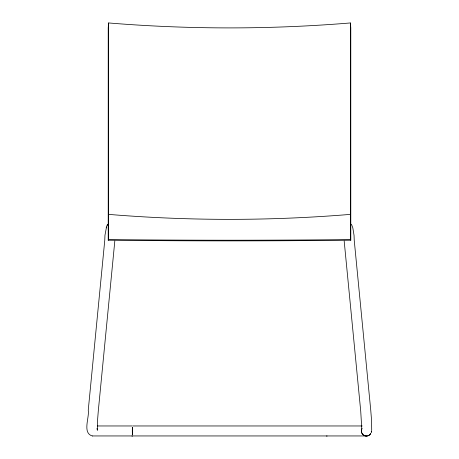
<?xml version="1.0" encoding="UTF-8"?>
<svg xmlns="http://www.w3.org/2000/svg" width="459" height="459" viewBox="0 0 459 459"><rect width="100%" height="100%" fill="white"/><g stroke="black" fill="none" stroke-linecap="round" stroke-linejoin="round"><path stroke-width="0.69" d="M371.71 430.272L371.578 420.708L370.752 410.214L354.228 240.275L354.038 235.289L352.828 227.893L351.462 224.25M108.599 22.95L108.215 27.89L108.215 240.218L128.365 240.418A1470.934 191.994 0 0 0 330.641 240.418L350.791 240.218L350.791 27.89L350.406 22.95A1465.828 1453.292 0 0 1 108.599 22.95L108.599 239.569L108.215 240.218M92.546 435.947L366.46 435.947M114.819 240.975L98.278 411.121L97.486 421.178L97.36 430.29L96.964 428.476M106.499 227.016L104.962 235.283L104.772 240.275L88.248 410.214C89.591 417.409 81.966 433.405 92.586 436.039M107.148 225.3L107.538 224.244L106.178 227.888M350.406 214.382C269.984 221.008 189.022 221.008 108.599 214.382M131.888 436.039L132.634 436.039M97.411 425.963L131.888 425.963M132.64 425.963L362.266 425.969M132.261 427.432L132.404 427.432A5.032 0.327 -90 0 0 132.404 434.558L132.261 434.558M327.118 436.039L326.372 436.039M362.857 434.575A5.032 5.015 40.7 0 1 362.036 428.522A5.038 4.986 20.8 0 0 361.353 431.012C361.348 433.715 363.723 436.056 366.42 436.05A5.032 5.015 40.7 0 0 369.965 434.575L370.763 433.537L369.971 434.575A5.038 4.986 20.8 0 1 366.425 436.039L365.117 435.866L363.23 434.862M350.406 22.95L350.406 239.569L350.791 240.218M344.175 240.975L360.722 411.121L361.749 428.345M350.406 239.569A1465.828 191.328 0 0 1 108.599 239.569M132.353 427.432A5.038 0.66 -90 0 1 132.353 434.558M371.256 432.315L371.429 431.012L371.256 432.315"/></g></svg>
